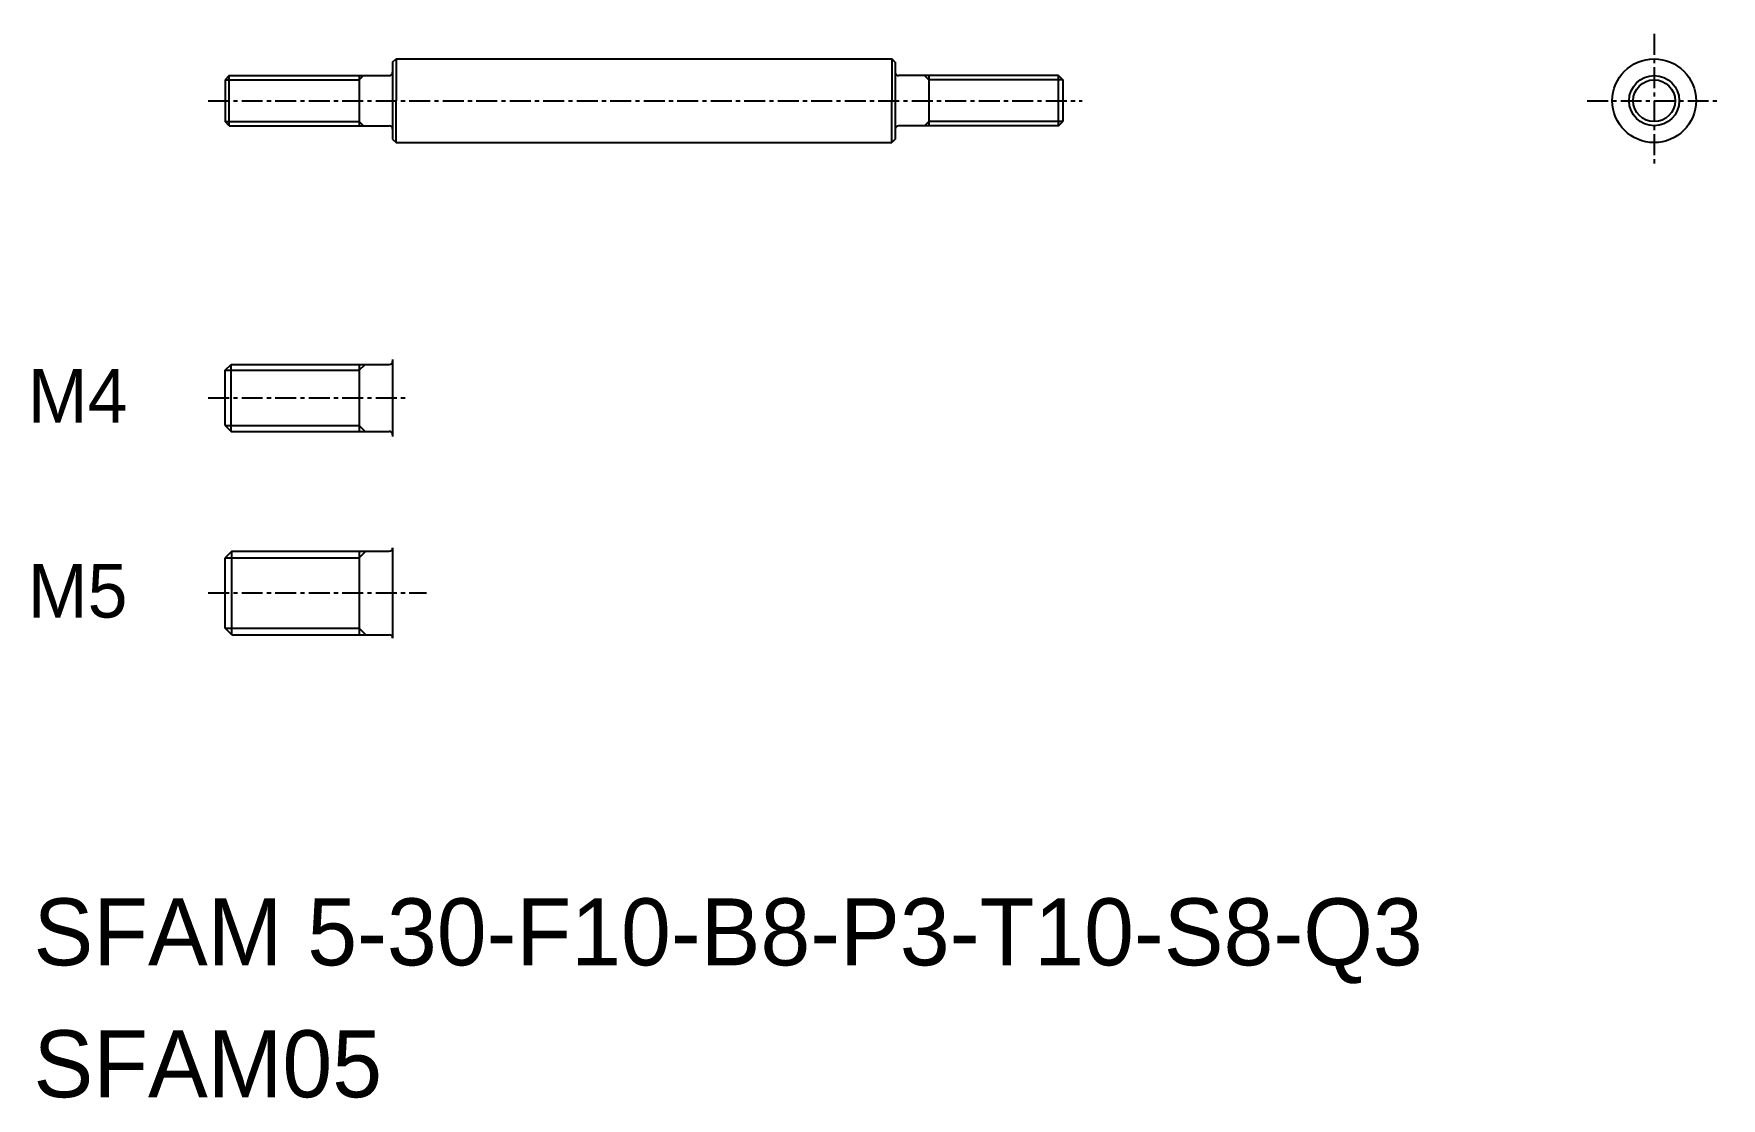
# Model space of a CAD drawing. Extents: x 258 to 358, y 152 to 216.
import ezdxf
from ezdxf.enums import TextEntityAlignment as Align

# ---------------------------------------------------------------- set-up
doc = ezdxf.new("R2010")
doc.units = 0
doc.linetypes.add('CENTER', pattern=[2, 1.25, -0.25, 0.25, -0.25])
doc.layers.get('0').update_dxf_attribs({"linetype": 'CONTINUOUS'})
doc.layers.add('CENTER', color=1, linetype='CENTER')

msp = doc.modelspace()

# ---------------------------------------------------------------- linework, layer by layer
at = {"color": 7, "linetype": 'CONTINUOUS'}
for p, q in [((278.95, 214.28), (279.15, 214.48)), ((278.95, 214.28), (278.95, 209.68)), ((279.15, 214.48), (308.75, 214.48)), ((279.15, 214.48), (279.15, 211.98)), ((308.75, 214.48), (308.75, 211.98)), ((308.95, 214.28), (308.75, 214.48)), ((308.95, 214.28), (308.95, 209.68)), ((269.2, 213.48), (268.95, 213.23)), ((268.95, 213.23), (268.95, 210.73)), ((269.2, 210.48), (269.2, 213.48)), ((269.2, 213.48), (278.75, 213.48)), ((276.95, 213.48), (276.95, 210.48)), ((278.95, 213.23), (278.95, 213.23)), ((308.95, 213.23), (308.95, 213.23)), ((318.7, 213.48), (309.15, 213.48)), ((310.95, 213.48), (310.95, 210.48)), ((318.7, 210.48), (318.7, 213.48)), ((318.7, 213.48), (318.95, 213.23)), ((318.95, 213.23), (318.95, 210.73)), ((279.15, 209.48), (279.15, 211.98)), ((308.75, 209.48), (308.75, 211.98)), ((269.2, 210.48), (268.95, 210.73)), ((318.7, 210.48), (318.95, 210.73)), ((269.2, 210.48), (278.75, 210.48)), ((278.95, 209.68), (279.15, 209.48)), ((308.95, 209.68), (308.75, 209.48)), ((318.7, 210.48), (309.15, 210.48)), ((279.15, 209.48), (308.75, 209.48)), ((278.95, 196.53), (278.95, 191.93)), ((268.95, 195.88), (269.3, 196.23)), ((268.95, 192.58), (268.95, 195.88)), ((269.3, 196.23), (278.75, 196.23)), ((269.3, 192.23), (269.3, 196.23)), ((276.95, 196.23), (276.95, 192.23)), ((268.95, 192.58), (269.3, 192.23)), ((269.3, 192.23), (278.75, 192.23)), ((269.35, 185.08), (268.95, 184.68)), ((268.95, 180.48), (268.95, 184.68)), ((269.35, 185.08), (278.75, 185.08)), ((269.35, 180.08), (269.35, 185.08)), ((276.95, 185.08), (276.95, 180.08)), ((278.95, 185.28), (278.95, 179.88)), ((269.35, 180.08), (268.95, 180.48)), ((269.35, 180.08), (278.75, 180.08))]:
    msp.add_line(p, q, dxfattribs=at)
at = {"color": 3, "linetype": 'CONTINUOUS'}
for p, q in [((268.95, 213.23), (276.95, 213.23)), ((276.95, 213.23), (277.2, 213.48)), ((310.95, 213.23), (310.7, 213.48)), ((318.95, 213.23), (310.95, 213.23)), ((268.95, 210.73), (276.95, 210.73)), ((276.95, 210.73), (277.2, 210.48)), ((310.95, 210.73), (310.7, 210.48)), ((318.95, 210.73), (310.95, 210.73)), ((268.95, 195.88), (276.95, 195.88)), ((276.95, 195.88), (277.3, 196.23)), ((268.95, 192.58), (276.95, 192.58)), ((276.95, 192.58), (277.3, 192.23)), ((268.95, 184.68), (276.95, 184.68)), ((276.95, 184.68), (277.35, 185.08)), ((268.95, 180.48), (276.95, 180.48)), ((276.95, 180.48), (277.35, 180.08))]:
    msp.add_line(p, q, dxfattribs=at)
at = {"color": 7, "linetype": 'CONTINUOUS'}
for radius in [2.5, 1.5]:
    msp.add_circle((354.26, 211.98), radius, dxfattribs=at)
at = {"color": 3, "linetype": 'CONTINUOUS'}
msp.add_circle((354.26, 211.98), 1.25, dxfattribs=at)
at = {"color": 7, "linetype": 'CONTINUOUS'}
for centre, start, end in [((278.75, 213.68), 270, 0), ((309.15, 213.68), 180, 270), ((278.75, 210.28), 0, 90), ((309.15, 210.28), 90, 180), ((278.75, 196.43), 270, 0), ((278.75, 192.03), 0, 90), ((278.75, 185.28), 270, 0), ((278.75, 179.88), 0, 90)]:
    msp.add_arc(centre, 0.2, start, end, dxfattribs=at)
at = {"layer": 'CENTER', "color": 1, "linetype": 'CENTER'}
for p, q in [((354.26, 215.98), (354.26, 207.98)), ((267.94, 211.98), (320.12, 211.98)), ((350.26, 211.98), (358.26, 211.98)), ((267.94, 194.23), (279.82, 194.23)), ((267.94, 182.58), (280.98, 182.58))]:
    msp.add_line(p, q, dxfattribs=at)

# ---------------------------------------------------------------- texts
at = {"color": 7, "linetype": 'CONTINUOUS'}
for s, p in [('M4', (263.12, 194.35)), ('M5', (263.12, 182.71))]:
    msp.add_text(s, height=3.2, dxfattribs=at).set_placement(p, align=Align.MIDDLE_RIGHT)
for s, p in [('SFAM 5-30-F10-B8-P3-T10-S8-Q3', (257.51, 160.34)), ('SFAM05', (257.51, 152.46))]:
    msp.add_text(s, height=4, dxfattribs=at).set_placement(p)

doc.saveas('drawing.dxf')
